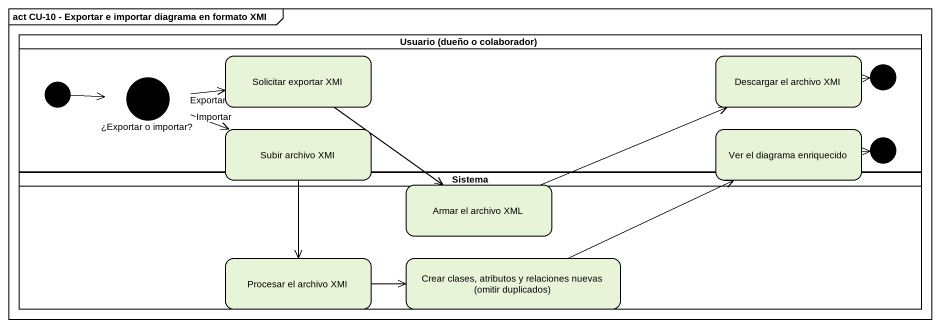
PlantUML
@startuml
mainframe act CU-10 - Exportar e importar diagrama en formato XMI
hide empty description
state "Usuario (dueño o colaborador)" as Usuario_dueño_o_colaborador <<partition>> {
  state "Solicitar exportar XMI" as Solicitar_exportar_XMI
  state "Descargar el archivo XMI" as Descargar_el_archivo_XMI
  state junction1 <<choice>>
  state junction2 <<choice>>
  state "¿Exportar o importar?" as Exportar_o_importar <<choice>>
  state junction3 <<choice>>
}
state "Subir archivo XMI" as Subir_archivo_XMI
state "Ver el diagrama enriquecido" as Ver_el_diagrama_enriquecido
state Sistema <<partition>> {
  state "Armar el archivo XML" as Armar_el_archivo_XML
  state "Procesar el archivo XMI" as Procesar_el_archivo_XMI
  state "Crear clases, atributos y relaciones nuevas (omitir duplicados)" as Crear_clases_atributos_y
}
Solicitar_exportar_XMI --> Armar_el_archivo_XML
Descargar_el_archivo_XMI -right-> junction1
junction2 -right-> Exportar_o_importar
Exportar_o_importar -right-> Solicitar_exportar_XMI : Exportar
Exportar_o_importar -right-> Subir_archivo_XMI : Importar
Subir_archivo_XMI --> Procesar_el_archivo_XMI
Ver_el_diagrama_enriquecido -right-> junction3
Armar_el_archivo_XML -right-> Descargar_el_archivo_XMI
Procesar_el_archivo_XMI -right-> Crear_clases_atributos_y
Crear_clases_atributos_y -right-> Ver_el_diagrama_enriquecido
@enduml
